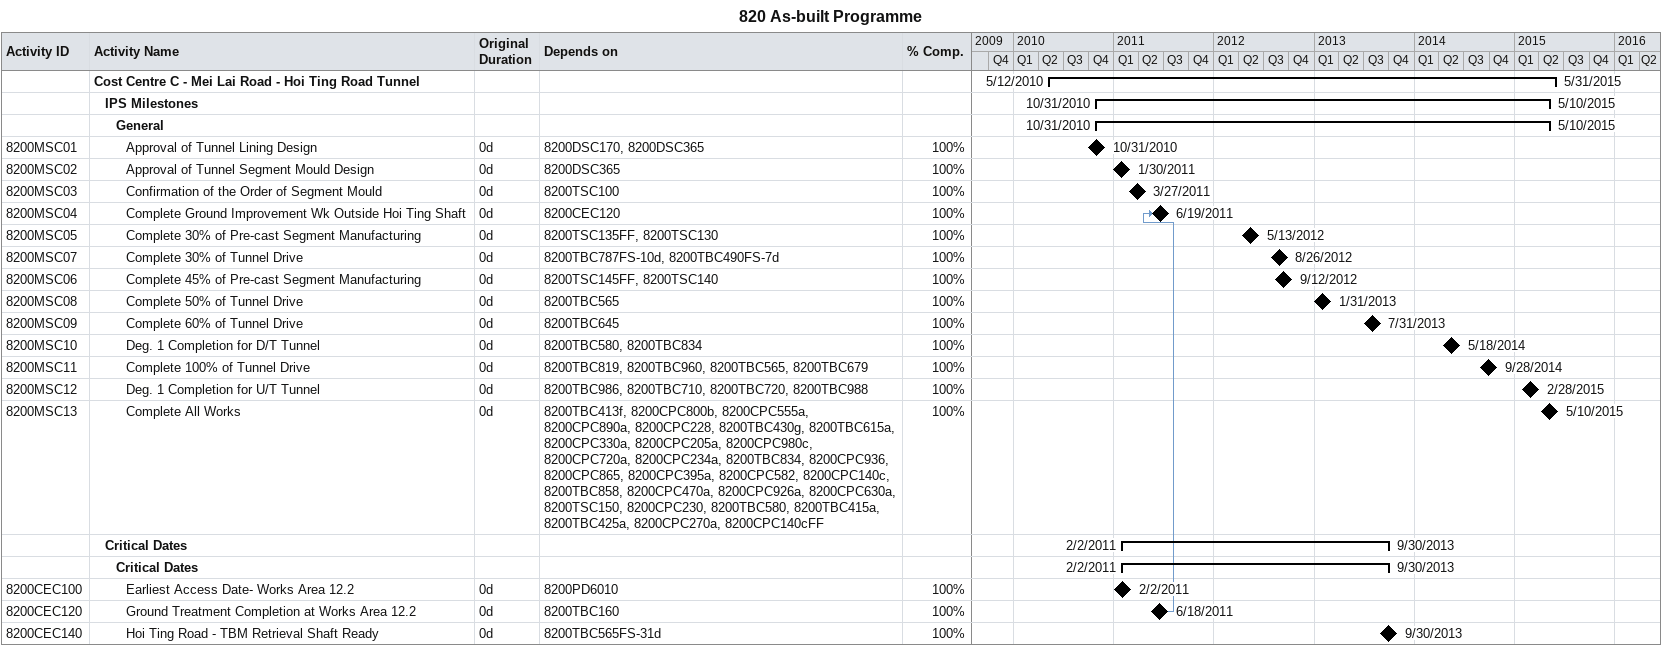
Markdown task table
820 As-built Programme

| ID | Level | Task | Original duration | Start | Finish | Predecessors | % complete |
|---|---|---|---|---|---|---|---|
|  | 1 | **Cost Centre C - Mei Lai Road - Hoi Ting Road Tunnel** |  | 2010-05-12 | 2015-05-31 |  |  |
|  | 2 | **IPS Milestones** |  | 2010-10-31 | 2015-05-10 |  |  |
|  | 3 | **General** |  | 2010-10-31 | 2015-05-10 |  |  |
| 8200MSC01 | 4 | Approval of Tunnel Lining Design | 0d | 2010-10-31 | 2010-10-31 | 8200DSC170, 8200DSC365 | 100 |
| 8200MSC02 | 4 | Approval of Tunnel Segment Mould Design | 0d | 2011-01-30 | 2011-01-30 | 8200DSC365 | 100 |
| 8200MSC03 | 4 | Confirmation of the Order of Segment Mould | 0d | 2011-03-27 | 2011-03-27 | 8200TSC100 | 100 |
| 8200MSC04 | 4 | Complete Ground Improvement Wk Outside Hoi Ting Shaft | 0d | 2011-06-19 | 2011-06-19 | 8200CEC120 | 100 |
| 8200MSC05 | 4 | Complete 30% of Pre-cast Segment Manufacturing | 0d | 2012-05-13 | 2012-05-13 | 8200TSC135FF, 8200TSC130 | 100 |
| 8200MSC07 | 4 | Complete 30% of Tunnel Drive | 0d | 2012-08-26 | 2012-08-26 | 8200TBC787FS-10d, 8200TBC490FS-7d | 100 |
| 8200MSC06 | 4 | Complete 45% of Pre-cast Segment Manufacturing | 0d | 2012-09-12 | 2012-09-12 | 8200TSC145FF, 8200TSC140 | 100 |
| 8200MSC08 | 4 | Complete 50% of Tunnel Drive | 0d | 2013-01-31 | 2013-01-31 | 8200TBC565 | 100 |
| 8200MSC09 | 4 | Complete 60% of Tunnel Drive | 0d | 2013-07-31 | 2013-07-31 | 8200TBC645 | 100 |
| 8200MSC10 | 4 | Deg. 1 Completion for D/T Tunnel | 0d | 2014-05-18 | 2014-05-18 | 8200TBC580, 8200TBC834 | 100 |
| 8200MSC11 | 4 | Complete 100% of Tunnel Drive | 0d | 2014-09-28 | 2014-09-28 | 8200TBC819, 8200TBC960, 8200TBC565, 8200TBC679 | 100 |
| 8200MSC12 | 4 | Deg. 1 Completion for U/T Tunnel | 0d | 2015-02-28 | 2015-02-28 | 8200TBC986, 8200TBC710, 8200TBC720, 8200TBC988 | 100 |
| 8200MSC13 | 4 | Complete All Works | 0d | 2015-05-10 | 2015-05-10 | 8200TBC413f, 8200CPC800b, 8200CPC555a, 8200CPC890a, 8200CPC228, 8200TBC430g, 8200TBC615a, 8200CPC330a, 8200CPC205a, 8200CPC980c, 8200CPC720a, 8200CPC234a, 8200TBC834, 8200CPC936, 8200CPC865, 8200CPC395a, 8200CPC582, 8200CPC140c, 8200TBC858, 8200CPC470a, 8200CPC926a, 8200CPC630a, 8200TSC150, 8200CPC230, 8200TBC580, 8200TBC415a, 8200TBC425a, 8200CPC270a, 8200CPC140cFF | 100 |
|  | 2 | **Critical Dates** |  | 2011-02-02 | 2013-09-30 |  |  |
|  | 3 | **Critical Dates** |  | 2011-02-02 | 2013-09-30 |  |  |
| 8200CEC100 | 4 | Earliest Access Date- Works Area 12.2 | 0d | 2011-02-02 | 2011-02-02 | 8200PD6010 | 100 |
| 8200CEC120 | 4 | Ground Treatment Completion at Works Area 12.2 | 0d | 2011-06-18 | 2011-06-18 | 8200TBC160 | 100 |
| 8200CEC140 | 4 | Hoi Ting Road - TBM Retrieval Shaft Ready | 0d | 2013-09-30 | 2013-09-30 | 8200TBC565FS-31d | 100 |
